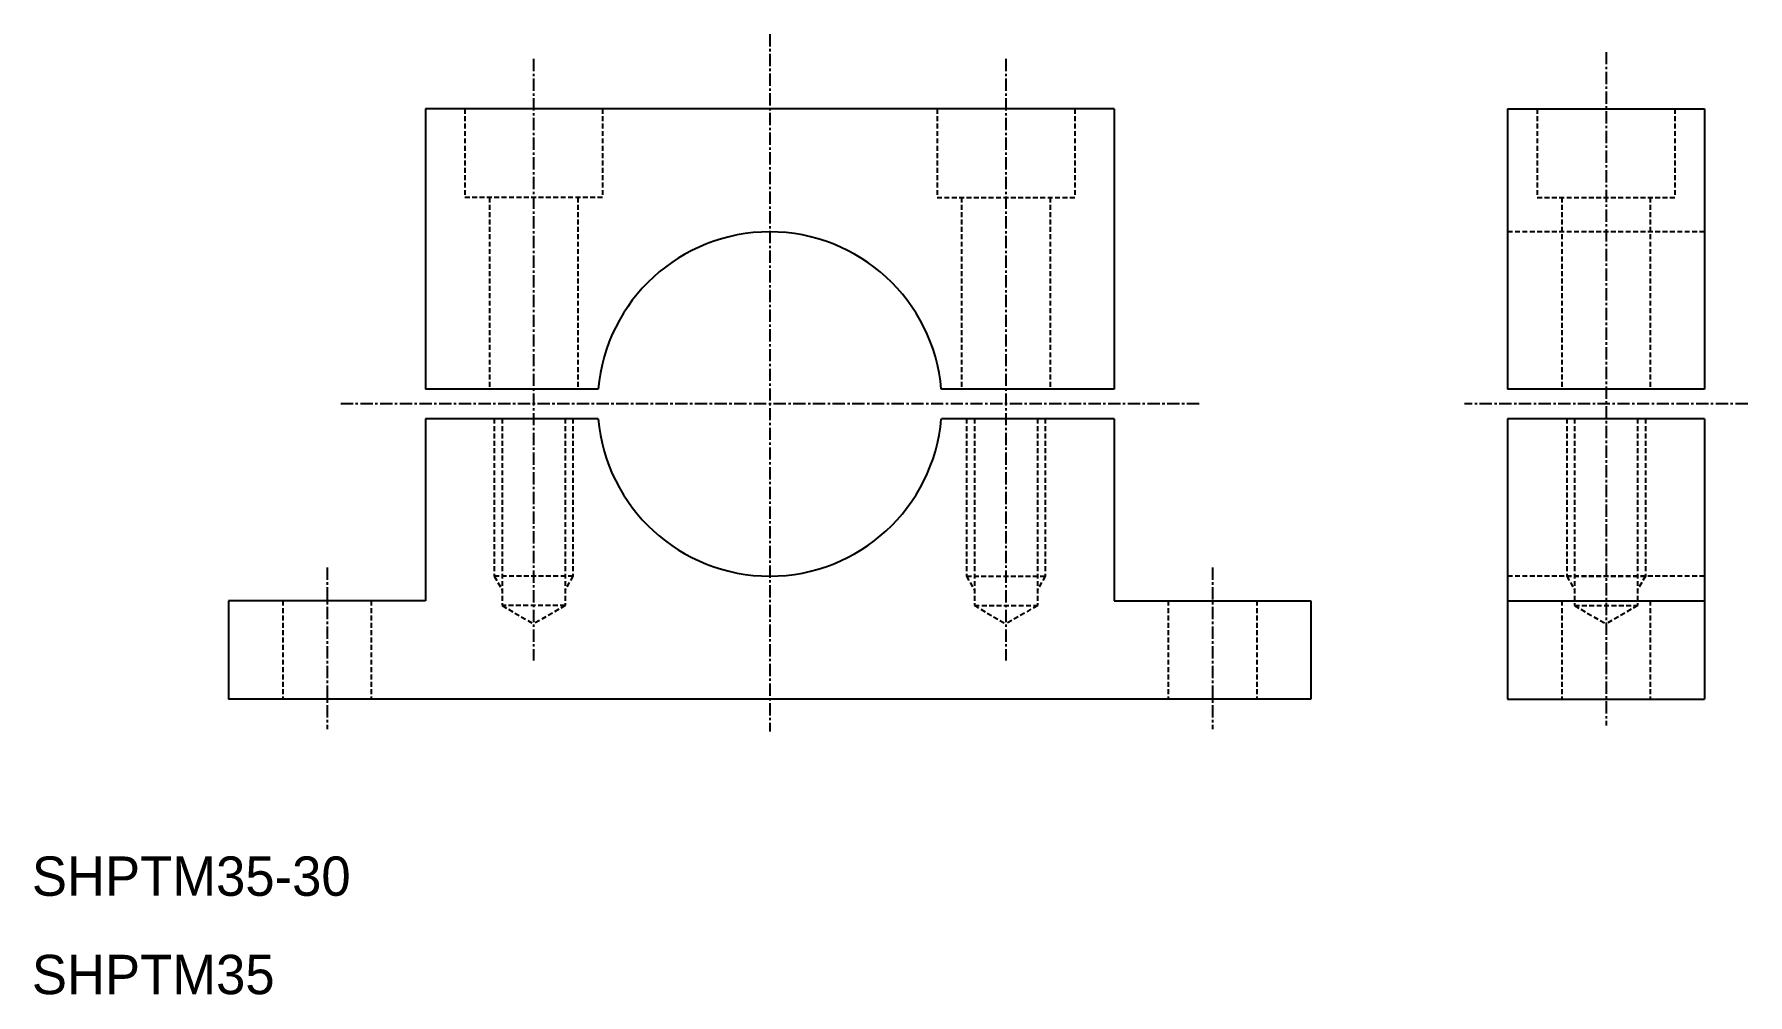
# Model space of a CAD drawing. Extents: x 10 to 184, y 10 to 108.
import ezdxf

# ---------------------------------------------------------------- set-up
doc = ezdxf.new("R2010")
doc.units = 0
doc.linetypes.add('CENTER', pattern=[2, 1.25, -0.25, 0.25, -0.25])
doc.linetypes.add('DASHED', pattern=[0.75, 0.5, -0.25])
doc.layers.get('0').update_dxf_attribs({"linetype": 'CONTINUOUS'})
doc.layers.add('CENTER', color=1, linetype='CENTER')

msp = doc.modelspace()

# ---------------------------------------------------------------- linework, layer by layer
at = {"color": 7, "linetype": 'CONTINUOUS'}
for p, q in [((50, 100), (50, 71.5)), ((120, 100), (50, 100)), ((120, 100), (120, 71.5)), ((160, 100), (160, 71.5)), ((160, 100), (180, 100)), ((180, 100), (180, 71.5)), ((67.56, 71.5), (50, 71.5)), ((120, 71.5), (102.44, 71.5)), ((180, 71.5), (160, 71.5)), ((67.56, 68.5), (50, 68.5)), ((50, 68.5), (50, 50)), ((120, 68.5), (102.44, 68.5)), ((120, 68.5), (120, 50)), ((160, 68.5), (160, 40)), ((180, 68.5), (160, 68.5)), ((180, 68.5), (180, 40)), ((30, 50), (30, 40)), ((50, 50), (30, 50)), ((120, 50), (140, 50)), ((140, 50), (140, 40)), ((160, 50), (180, 50)), ((140, 40), (30, 40)), ((85, 40), (85, 40)), ((112.5, 40), (112.5, 40)), ((160, 40), (180, 40))]:
    msp.add_line(p, q, dxfattribs=at)
at = {"color": 3, "linetype": 'DASHED'}
for p, q in [((54, 100), (54, 91)), ((68, 100), (68, 91)), ((102, 100), (102, 91)), ((116, 100), (116, 91)), ((163, 100), (163, 91)), ((177, 100), (177, 91)), ((68, 91), (54, 91)), ((56.5, 91), (56.5, 71.5)), ((65.5, 91), (65.5, 71.5)), ((102, 91), (116, 91)), ((104.5, 91), (104.5, 71.5)), ((113.5, 91), (113.5, 71.5)), ((163, 91), (177, 91)), ((165.5, 91), (165.5, 71.5)), ((174.5, 91), (174.5, 71.5)), ((180, 87.5), (160, 87.5)), ((57, 68.5), (57, 52.5)), ((57.8, 68.5), (57.8, 49.5)), ((64.2, 68.5), (64.2, 49.5)), ((65, 68.5), (65, 52.5)), ((105, 68.5), (105, 52.5)), ((105.8, 68.5), (105.8, 49.5)), ((112.2, 68.5), (112.2, 49.5)), ((113, 68.5), (113, 52.5)), ((166, 68.5), (166, 52.5)), ((166.8, 68.5), (166.8, 49.5)), ((173.2, 68.5), (173.2, 49.5)), ((174, 68.5), (174, 52.5)), ((65, 52.5), (57, 52.5)), ((57, 52.5), (57.8, 51.11)), ((65, 52.5), (64.2, 51.11)), ((105, 52.5), (113, 52.5)), ((105, 52.5), (105.8, 51.11)), ((113, 52.5), (112.2, 51.11)), ((180, 52.5), (160, 52.5)), ((166, 52.5), (174, 52.5)), ((166, 52.5), (166.8, 51.11)), ((174, 52.5), (173.2, 51.11)), ((35.5, 50), (35.5, 40)), ((44.5, 50), (44.5, 40)), ((64.2, 49.5), (57.8, 49.5)), ((57.8, 49.5), (61, 47.65)), ((64.2, 49.5), (61, 47.65)), ((105.8, 49.5), (112.2, 49.5)), ((105.8, 49.5), (109, 47.65)), ((112.2, 49.5), (109, 47.65)), ((125.5, 50), (125.5, 40)), ((134.5, 50), (134.5, 40)), ((165.5, 50), (165.5, 40)), ((166.8, 49.5), (173.2, 49.5)), ((166.8, 49.5), (170, 47.65)), ((173.2, 49.5), (170, 47.65)), ((174.5, 50), (174.5, 40))]:
    msp.add_line(p, q, dxfattribs=at)
at = {"color": 7, "linetype": 'CONTINUOUS'}
for start, end in [(4.9171, 175.0829), (184.9171, 355.0829)]:
    msp.add_arc((85, 70), 17.5, start, end, dxfattribs=at)
at = {"layer": 'CENTER', "color": 1, "linetype": 'CENTER'}
for p, q in [((85, 107.59), (85, 36.69)), ((61, 105.08), (61, 43.91)), ((109, 105.08), (109, 43.91)), ((170, 105.78), (170, 37.31)), ((128.64, 70), (41.36, 70)), ((184.4, 70), (155.6, 70)), ((40, 53.38), (40, 36.95)), ((130, 53.38), (130, 36.95))]:
    msp.add_line(p, q, dxfattribs=at)

# ---------------------------------------------------------------- texts
at = {"color": 7, "linetype": 'CONTINUOUS'}
for s, p in [('SHPTM35-30', (10, 20)), ('SHPTM35', (10, 10))]:
    msp.add_text(s, height=4, dxfattribs=at).set_placement(p)

doc.saveas('drawing.dxf')
